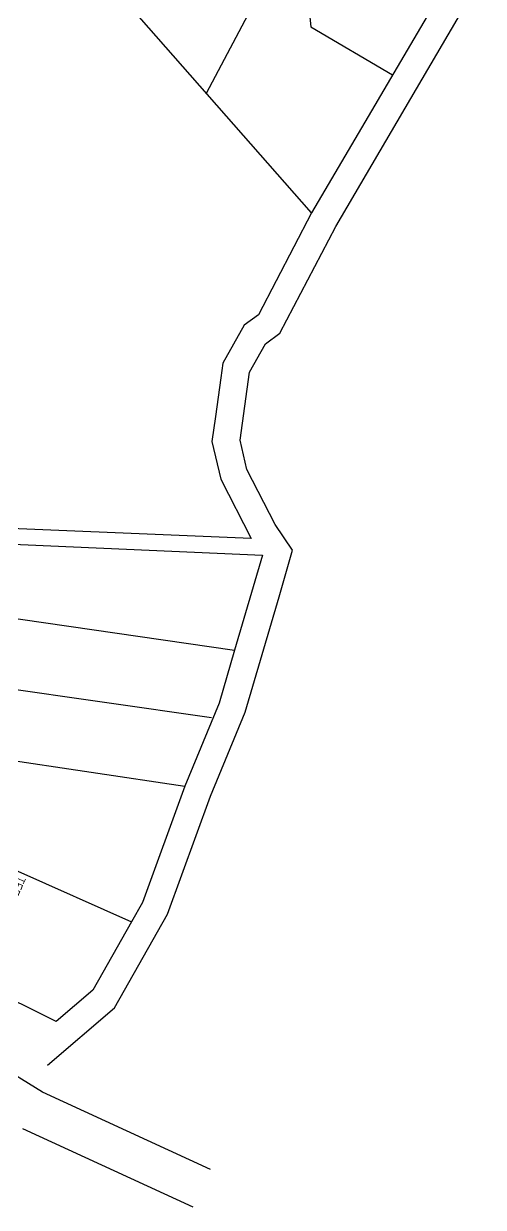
# Model space of a CAD drawing. Extents: x 714896 to 749292, y 8417558 to 8447149.
# Drawn here: x 741716.8 to 741882.8, y 8423353.9 to 8423781.3 of the extents above; entities that cross this region are included whole.
import ezdxf

# ---------------------------------------------------------------- set-up
doc = ezdxf.new("R2010")
doc.units = 0
doc.header["$MEASUREMENT"] = 0
for name, color, linetype in [('LOTE', 7, 'CONTINUOUS'), ('QUADRA', 6, 'CONTINUOUS'), ('REFERENCIA', 7, 'CONTINUOUS'), ('TEXTO', 7, 'CONTINUOUS')]:
    doc.layers.add(name, color=color, linetype=linetype)
doc.styles.add('ROMANS', font='ROMANS.SHX', dxfattribs={"height": 1.5})

msp = doc.modelspace()

# ---------------------------------------------------------------- linework, layer by layer
at = {"layer": 'LOTE', "color": 7}
for p, q in [((741782.79, 8423756.14, 517.5), (741809.96, 8423807.3, 517.5)), ((741817.77, 8423806.58, 517.5), (741820.55, 8423780.14, 517.5)), ((741820.76, 8423712.92, 517.5), (741745.81, 8423798.25, 517.5)), ((741820.55, 8423780.14, 517.5), (741850.05, 8423762.83, 517.5)), ((741683.1, 8423570.88, 517.5), (741792.99, 8423555.1, 517.5)), ((741680.52, 8423545.64, 517.5), (741784.62, 8423530.79, 517.5)), ((741677.95, 8423520.45, 517.5), (741774.96, 8423506, 517.5)), ((741714.68, 8423475.29, 517.5), (741755.74, 8423457.01, 517.5))]:
    msp.add_line(p, q, dxfattribs=at)
at = {"layer": 'QUADRA', "color": 6}
msp.add_lwpolyline([(741725.44, 8423405.26), (741749.57, 8423425.88), (741768.79, 8423459.75), (741784.28, 8423502.38), (741796.82, 8423532.65), (741809.03, 8423574.33), (741813.94, 8423591.12), (741807.61, 8423600.46), (741797.42, 8423620.23), (741794.94, 8423630.83), (741798.33, 8423655.41), (741804.13, 8423665.64), (741809.37, 8423669.48), (741829.51, 8423708.08), (741858.67, 8423757.77), (741882.83, 8423798.94)], dxfattribs=at)
at = {"layer": 'QUADRA', "color": 6, "elevation": 517.5}
msp.add_lwpolyline([(741868.55, 8423794.35), (741820.76, 8423712.92), (741801.57, 8423676.17), (741796.48, 8423672.43), (741788.69, 8423658.67), (741787.96, 8423653.42), (741786.03, 8423639.39), (741784.78, 8423630.36), (741787.96, 8423616.75), (741798.99, 8423595.34), (741798.99, 8423595.34), (741686.09, 8423600.11)], dxfattribs=at)
msp.add_lwpolyline([(741491.74, 8423561.42), (741709.8, 8423464.33), (741714.68, 8423475.29), (741675.13, 8423492.91), (741685.52, 8423594.5), (741803.02, 8423589.4), (741792.99, 8423555.1), (741787.38, 8423535.98), (741774.96, 8423506), (741759.68, 8423463.95), (741755.74, 8423457.01), (741741.74, 8423432.35), (741728.48, 8423421.02), (741548.38, 8423510.56), (741491.8, 8423561.39)], close=True, dxfattribs=at)
at = {"layer": 'REFERENCIA', "color": 120, "elevation": 517.5}
for points in [[(741784.33, 8423367.52), (741723.65, 8423395.42), (741690.04, 8423416.16)], [(741778.07, 8423353.9), (741716.55, 8423382.18)]]:
    msp.add_lwpolyline(points, dxfattribs=at)

# ---------------------------------------------------------------- texts
at = {"layer": 'TEXTO', "style": 'ROMANS'}
msp.add_text('TER.', height=3, rotation=245.7137, dxfattribs=at).set_placement((741714.73, 8423473.67, 517.5))

doc.saveas('drawing.dxf')
